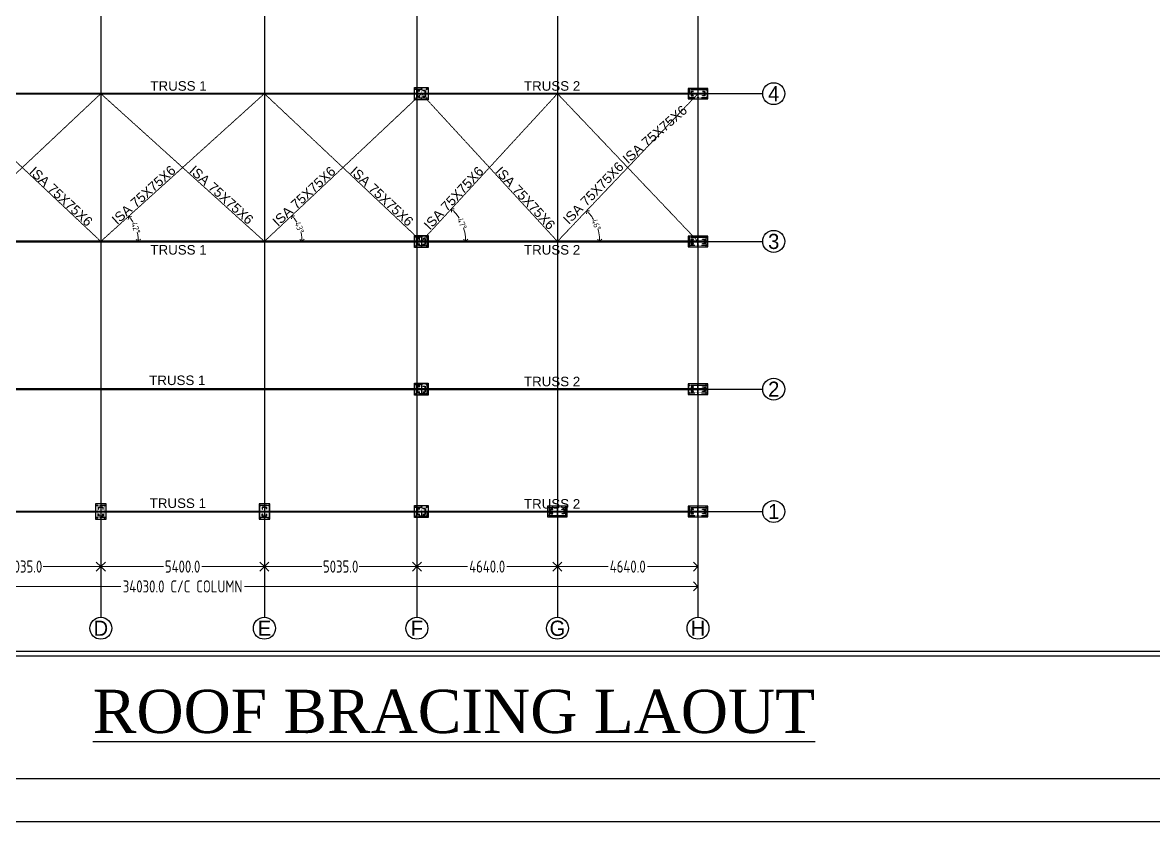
# Model space of a CAD drawing. Header units: millimetres. Extents: x 3470347 to 5996549, y -3470518 to 17149644.
# Drawn here: x 4901705 to 4939037, y 6768858 to 6795220 of the extents above; entities that cross this region are included whole.
import ezdxf
from ezdxf.enums import TextEntityAlignment as Align

# ---------------------------------------------------------------- set-up
doc = ezdxf.new("R2010")
doc.units = ezdxf.units.MM
doc.header["$MEASUREMENT"] = 0
doc.header["$PDMODE"] = 35
doc.header["$PDSIZE"] = -5
for name, pattern in [('CENTERX2', [4, 2.5, -0.5, 0.5, -0.5]), ('Continous', [0]), ('DASHED2', [0.375, 0.25, -0.125]), ('HIDDEN', [0.375, 0.25, -0.125])]:
    doc.linetypes.add(name, pattern=pattern)
doc.layers.get('0').update_dxf_attribs({"linetype": 'CONTINUOUS', "lineweight": 25})
doc.layers.get('DEFPOINTS').update_dxf_attribs({"linetype": 'CONTINUOUS', "lineweight": 25})
for name, color, linetype, lineweight in [('6 TEXT', 7, 'CONTINUOUS', 25), ('rDIMension', 1, 'CONTINUOUS', 18), ('rPCC DASH', 9, 'HIDDEN', 15), ('rRCC 2', 40, 'CONTINUOUS', 15), ('SHEET', 7, 'CONTINUOUS', 15)]:
    doc.layers.add(name, color=color, linetype=linetype, lineweight=lineweight)
doc.styles.add('Arial', font='arial.ttf', dxfattribs={"height": 0.2})
doc.styles.add('DIM', font='geniso.shx', dxfattribs={"width": 0.85})
doc.styles.add('PDF Arial', font='arial.ttf')
doc.styles.get("Standard").update_dxf_attribs({"font": ''})
doc.styles.get('Standard').set_extended_font_data('AR CENA')
doc.dimstyles.new('ST-100', dxfattribs={"dimscale": 100, "dimtxt": 7, "dimasz": 5, "dimexe": 0.18, "dimexo": 0.0625, "dimgap": 0.2, "dimtad": 0, "dimdec": 0, "dimzin": 0, "dimdsep": 46, "dimtxsty": 'DIM', "dimblk": 'OPEN90', "dimcen": 0.09, "dimclrd": 256, "dimclrt": 7, "dimadec": 0, "dimazin": 0, "dimtfac": 1, "dimtdec": 0, "dimtofl": 0, "dimtmove": 0, "dimatfit": 3, "dimldrblk": 'OPEN90', "dimfxl": 1, "dimtolj": 1, "dimtzin": 0, "dimlwd": -1, "dimarcsym": 0})

# ---------------------------------------------------------------- blocks, each defined once
blk = doc.blocks.new('_Open90')
at = {"color": 0, "linetype": 'ByBlock', "lineweight": -2}
for p, q in [((0, 0), (-1, 0)), ((-0.5, 0.5), (0, 0)), ((0, 0), (-0.5, -0.5))]:
    blk.add_line(p, q, dxfattribs=at)
blk = doc.blocks.new('*D1707')
at = {"layer": 'DEFPOINTS', "color": 0}
for p in [(4899252, 6777268), (4904287, 6777268), (4904287, 6777268)]:
    blk.add_point(p, dxfattribs=at)
at = {"layer": 'rDIMension', "color": 0, "linetype": 'ByBlock', "lineweight": -2}
for p, q in [((4899252, 6777274), (4899252, 6777286)), ((4904287, 6777274), (4904287, 6777286))]:
    blk.add_line(p, q, dxfattribs=at)
at = {"layer": 'rDIMension', "linetype": 'ByBlock'}
for p, q in [((4899552, 6777268), (4901154, 6777268)), ((4903987, 6777268), (4902385, 6777268))]:
    blk.add_line(p, q, dxfattribs=at)
at = {"layer": 'rDIMension', "xscale": 300, "yscale": 300, "zscale": 300, "rotation": 180}
blk.add_blockref('_Open90', (4899252, 6777268), dxfattribs=at)
at = {"layer": 'rDIMension', "xscale": 300, "yscale": 300, "zscale": 300}
blk.add_blockref('_Open90', (4904287, 6777268), dxfattribs=at)
at = {"layer": 'rDIMension', "color": 7, "insert": (4901770, 6777268), "char_height": 400, "attachment_point": 5, "style": 'DIM'}
blk.add_mtext('\\A1;5035.0', dxfattribs=at)
blk = doc.blocks.new('*D1708')
at = {"layer": 'DEFPOINTS', "color": 0}
for p in [(4904287, 6777268), (4909687, 6777268), (4909687, 6777268)]:
    blk.add_point(p, dxfattribs=at)
at = {"layer": 'rDIMension', "color": 0, "linetype": 'ByBlock', "lineweight": -2}
for p, q in [((4904287, 6777274), (4904287, 6777286)), ((4909687, 6777274), (4909687, 6777286))]:
    blk.add_line(p, q, dxfattribs=at)
at = {"layer": 'rDIMension', "linetype": 'ByBlock'}
for p, q in [((4904587, 6777268), (4906355, 6777268)), ((4909387, 6777268), (4907619, 6777268))]:
    blk.add_line(p, q, dxfattribs=at)
at = {"layer": 'rDIMension', "xscale": 300, "yscale": 300, "zscale": 300, "rotation": 180}
blk.add_blockref('_Open90', (4904287, 6777268), dxfattribs=at)
at = {"layer": 'rDIMension', "xscale": 300, "yscale": 300, "zscale": 300}
blk.add_blockref('_Open90', (4909687, 6777268), dxfattribs=at)
at = {"layer": 'rDIMension', "color": 7, "insert": (4906987, 6777268), "char_height": 400, "attachment_point": 5, "style": 'DIM'}
blk.add_mtext('\\A1;5400.0', dxfattribs=at)
blk = doc.blocks.new('*D1709')
at = {"layer": 'DEFPOINTS', "color": 0}
for p in [(4909687, 6777268), (4914722, 6777268), (4914722, 6777268)]:
    blk.add_point(p, dxfattribs=at)
at = {"layer": 'rDIMension', "color": 0, "linetype": 'ByBlock', "lineweight": -2}
for p, q in [((4909687, 6777274), (4909687, 6777286)), ((4914722, 6777274), (4914722, 6777286))]:
    blk.add_line(p, q, dxfattribs=at)
at = {"layer": 'rDIMension', "linetype": 'ByBlock'}
for p, q in [((4909987, 6777268), (4911589, 6777268)), ((4914422, 6777268), (4912820, 6777268))]:
    blk.add_line(p, q, dxfattribs=at)
at = {"layer": 'rDIMension', "xscale": 300, "yscale": 300, "zscale": 300, "rotation": 180}
blk.add_blockref('_Open90', (4909687, 6777268), dxfattribs=at)
at = {"layer": 'rDIMension', "xscale": 300, "yscale": 300, "zscale": 300}
blk.add_blockref('_Open90', (4914722, 6777268), dxfattribs=at)
at = {"layer": 'rDIMension', "color": 7, "insert": (4912205, 6777268), "char_height": 400, "attachment_point": 5, "style": 'DIM'}
blk.add_mtext('\\A1;5035.0', dxfattribs=at)
blk = doc.blocks.new('*D1710')
at = {"layer": 'DEFPOINTS', "color": 0}
for p in [(4914722, 6777268), (4919362, 6777268), (4919362, 6777268)]:
    blk.add_point(p, dxfattribs=at)
at = {"layer": 'rDIMension', "color": 0, "linetype": 'ByBlock', "lineweight": -2}
for p, q in [((4914722, 6777274), (4914722, 6777286)), ((4919362, 6777274), (4919362, 6777286))]:
    blk.add_line(p, q, dxfattribs=at)
at = {"layer": 'rDIMension', "linetype": 'ByBlock'}
for p, q in [((4915022, 6777268), (4916393, 6777268)), ((4919062, 6777268), (4917691, 6777268))]:
    blk.add_line(p, q, dxfattribs=at)
at = {"layer": 'rDIMension', "xscale": 300, "yscale": 300, "zscale": 300, "rotation": 180}
blk.add_blockref('_Open90', (4914722, 6777268), dxfattribs=at)
at = {"layer": 'rDIMension', "xscale": 300, "yscale": 300, "zscale": 300}
blk.add_blockref('_Open90', (4919362, 6777268), dxfattribs=at)
at = {"layer": 'rDIMension', "color": 7, "insert": (4917042, 6777268), "char_height": 400, "attachment_point": 5, "style": 'DIM'}
blk.add_mtext('\\A1;4640.0', dxfattribs=at)
blk = doc.blocks.new('*D1711')
at = {"layer": 'DEFPOINTS', "color": 0}
for p in [(4919362, 6777268), (4924002, 6777418), (4924002, 6777268)]:
    blk.add_point(p, dxfattribs=at)
at = {"layer": 'rDIMension', "color": 0, "linetype": 'ByBlock', "lineweight": -2}
for p, q in [((4919362, 6777274), (4919362, 6777286)), ((4924002, 6777412), (4924002, 6777250))]:
    blk.add_line(p, q, dxfattribs=at)
at = {"layer": 'rDIMension', "linetype": 'ByBlock'}
for p, q in [((4919662, 6777268), (4921033, 6777268)), ((4923702, 6777268), (4922331, 6777268))]:
    blk.add_line(p, q, dxfattribs=at)
at = {"layer": 'rDIMension', "xscale": 300, "yscale": 300, "zscale": 300, "rotation": 180}
blk.add_blockref('_Open90', (4919362, 6777268), dxfattribs=at)
at = {"layer": 'rDIMension', "xscale": 300, "yscale": 300, "zscale": 300}
blk.add_blockref('_Open90', (4924002, 6777268), dxfattribs=at)
at = {"layer": 'rDIMension', "color": 7, "insert": (4921682, 6777268), "char_height": 400, "attachment_point": 5, "style": 'DIM'}
blk.add_mtext('\\A1;4640.0', dxfattribs=at)
blk = doc.blocks.new('*D1713')
at = {"layer": 'DEFPOINTS', "color": 0}
for p in [(4924002, 6777968), (4889972, 6777142), (4924002, 6776612)]:
    blk.add_point(p, dxfattribs=at)
at = {"layer": 'rDIMension', "color": 0, "linetype": 'ByBlock', "lineweight": -2}
for p, q in [((4924002, 6777962), (4924002, 6776594)), ((4889972, 6777136), (4889972, 6776594))]:
    blk.add_line(p, q, dxfattribs=at)
at = {"layer": 'rDIMension', "linetype": 'ByBlock'}
for p, q in [((4890272, 6776612), (4904944, 6776612)), ((4923702, 6776612), (4909030, 6776612))]:
    blk.add_line(p, q, dxfattribs=at)
at = {"layer": 'rDIMension', "xscale": 300, "yscale": 300, "zscale": 300, "rotation": 180}
blk.add_blockref('_Open90', (4889972, 6776612), dxfattribs=at)
at = {"layer": 'rDIMension', "xscale": 300, "yscale": 300, "zscale": 300}
blk.add_blockref('_Open90', (4924002, 6776612), dxfattribs=at)
at = {"layer": 'rDIMension', "color": 7, "insert": (4906987, 6776612), "char_height": 400, "attachment_point": 5, "style": 'DIM'}
blk.add_mtext('\\A1;34030.0 C/C COLUMN', dxfattribs=at)
blk = doc.blocks.new('*D1729')
at = {"layer": 'DEFPOINTS', "color": 0}
for p in [(4894612, 6792876), (4890981, 6788223), (4886225, 6787999), (4889972, 6787999), (4926140, 6787999)]:
    blk.add_point(p, dxfattribs=at)
at = {"layer": 'rPCC DASH', "color": 1, "linetype": 'Continous'}
for start, end in [(34.2821, 38.1068), (8.3197, 15.0114)]:
    blk.add_arc((4889972, 6787999), 1034, start, end, dxfattribs=at)
at = {"layer": 'rPCC DASH', "color": 1, "xscale": 150, "yscale": 150, "zscale": 150}
for p, rotation in [((4890685, 6788748), 132.2666786765232), ((4891006, 6787999), 274.15985213819)]:
    blk.add_blockref('_Open90', p, dxfattribs=dict(at, rotation=rotation))
at = {"layer": 'rPCC DASH', "color": 7, "insert": (4890922, 6788406), "char_height": 200, "attachment_point": 5, "rotation": 293.2133, "style": 'DIM'}
blk.add_mtext('\\A1;46%%d', dxfattribs=at)
blk = doc.blocks.new('*D1730')
at = {"layer": 'DEFPOINTS', "color": 0}
for p in [(4899102, 6792876), (4895980, 6788173), (4886225, 6787999), (4894612, 6787999), (4926140, 6787999)]:
    blk.add_point(p, dxfattribs=at)
at = {"layer": 'rPCC DASH', "color": 1, "linetype": 'Continous'}
for start, end in [(31.9606, 41.1293), (6.2365, 17.5416)]:
    blk.add_arc((4894612, 6787999), 1379, start, end, dxfattribs=at)
at = {"layer": 'rPCC DASH', "color": 1, "xscale": 150, "yscale": 150, "zscale": 150}
for p, rotation in [((4895546, 6789013), 134.2475851942641), ((4895991, 6787999), 273.1182590719388)]:
    blk.add_blockref('_Open90', p, dxfattribs=dict(at, rotation=rotation))
at = {"layer": 'rPCC DASH', "color": 7, "insert": (4895875, 6788553), "char_height": 200, "attachment_point": 5, "rotation": 293.6829, "style": 'DIM'}
blk.add_mtext('\\A1;47%%d', dxfattribs=at)
blk = doc.blocks.new('*D1731')
at = {"layer": 'DEFPOINTS', "color": 0}
for p in [(4904287, 6792876), (4900638, 6788444), (4886225, 6787999), (4899102, 6787999), (4926140, 6787999)]:
    blk.add_point(p, dxfattribs=at)
at = {"layer": 'rPCC DASH', "color": 1, "linetype": 'Continous'}
for start, end in [(28.7532, 37.8709), (5.3759, 16.3315)]:
    blk.add_arc((4899102, 6787999), 1599, start, end, dxfattribs=at)
at = {"layer": 'rPCC DASH', "color": 1, "xscale": 150, "yscale": 150, "zscale": 150}
for p, rotation in [((4900267, 6789095), 130.5587836761607), ((4900701, 6787999), 272.6879275646381)]:
    blk.add_blockref('_Open90', p, dxfattribs=dict(at, rotation=rotation))
at = {"layer": 'rPCC DASH', "color": 7, "insert": (4900589, 6788588), "char_height": 200, "attachment_point": 5, "rotation": 291.6234, "style": 'DIM'}
blk.add_mtext('\\A1;43%%d', dxfattribs=at)
blk = doc.blocks.new('*D1732')
at = {"layer": 'DEFPOINTS', "color": 0}
for p in [(4909687, 6792876), (4905486, 6788309), (4886225, 6787999), (4904287, 6787999), (4926140, 6787999)]:
    blk.add_point(p, dxfattribs=at)
at = {"layer": 'rPCC DASH', "color": 1, "linetype": 'Continous'}
for start, end in [(30.2684, 35.1414), (6.9453, 14.2018)]:
    blk.add_arc((4904287, 6787999), 1238, start, end, dxfattribs=at)
at = {"layer": 'rPCC DASH', "color": 1, "xscale": 150, "yscale": 150, "zscale": 150}
for p, rotation in [((4905206, 6788829), 128.6140761500303), ((4905525, 6787999), 273.4726355206594)]:
    blk.add_blockref('_Open90', p, dxfattribs=dict(at, rotation=rotation))
at = {"layer": 'rPCC DASH', "color": 7, "insert": (4905443, 6788444), "char_height": 200, "attachment_point": 5, "rotation": 291.0434, "style": 'DIM'}
blk.add_mtext('\\A1;42%%d', dxfattribs=at)
blk = doc.blocks.new('*D1733')
at = {"layer": 'DEFPOINTS', "color": 0}
for p in [(4914872, 6792876), (4910866, 6788395), (4886225, 6787999), (4909687, 6787999), (4926140, 6787999)]:
    blk.add_point(p, dxfattribs=at)
at = {"layer": 'rPCC DASH', "color": 1, "linetype": 'Continous'}
for start, end in [(30.8049, 36.334), (6.9127, 14.8139)]:
    blk.add_arc((4909687, 6787999), 1244, start, end, dxfattribs=at)
at = {"layer": 'rPCC DASH', "color": 1, "xscale": 150, "yscale": 150, "zscale": 150}
for p, rotation in [((4910593, 6788851), 129.7903490485474), ((4910931, 6787999), 273.4563621922566)]:
    blk.add_blockref('_Open90', p, dxfattribs=dict(at, rotation=rotation))
at = {"layer": 'rPCC DASH', "color": 7, "insert": (4910844, 6788457), "char_height": 200, "attachment_point": 5, "rotation": 291.6234, "style": 'DIM'}
blk.add_mtext('\\A1;43%%d', dxfattribs=at)
blk = doc.blocks.new('*D1734')
at = {"layer": 'DEFPOINTS', "color": 0}
for p in [(4919362, 6792876), (4916225, 6788554), (4886225, 6787999), (4914872, 6787999), (4926140, 6787999)]:
    blk.add_point(p, dxfattribs=at)
at = {"layer": 'rPCC DASH', "color": 1, "linetype": 'Continous'}
for start, end in [(31.4868, 41.4844), (5.8815, 17.8922)]:
    blk.add_arc((4914872, 6787999), 1462, start, end, dxfattribs=at)
at = {"layer": 'rPCC DASH', "color": 1, "xscale": 150, "yscale": 150, "zscale": 150}
for p, rotation in [((4915862, 6789074), 134.4251076049694), ((4916334, 6787999), 272.9407366612335)]:
    blk.add_blockref('_Open90', p, dxfattribs=dict(at, rotation=rotation))
at = {"layer": 'rPCC DASH', "color": 7, "insert": (4916211, 6788586), "char_height": 200, "attachment_point": 5, "rotation": 293.6829, "style": 'DIM'}
blk.add_mtext('\\A1;47%%d', dxfattribs=at)
blk = doc.blocks.new('*D1735')
at = {"layer": 'DEFPOINTS', "color": 0}
for p in [(4924002, 6792876), (4920736, 6788244), (4886225, 6787999), (4919362, 6787999), (4926140, 6787999)]:
    blk.add_point(p, dxfattribs=at)
at = {"layer": 'rPCC DASH', "color": 1, "linetype": 'Continous'}
for start, end in [(31.3908, 40.265), (6.1615, 17.146)]:
    blk.add_arc((4919362, 6787999), 1396, start, end, dxfattribs=at)
at = {"layer": 'rPCC DASH', "color": 1, "xscale": 150, "yscale": 150, "zscale": 150}
for p, rotation in [((4920324, 6789010), 133.3457834060281), ((4920758, 6787999), 273.0807474086852)]:
    blk.add_blockref('_Open90', p, dxfattribs=dict(at, rotation=rotation))
at = {"layer": 'rPCC DASH', "color": 7, "insert": (4920645, 6788549), "char_height": 200, "attachment_point": 5, "rotation": 293.2133, "style": 'DIM'}
blk.add_mtext('\\A1;46%%d', dxfattribs=at)

msp = doc.modelspace()

# ---------------------------------------------------------------- hatches: boundary and pattern name
at = {"layer": '6 TEXT', "linetype": 'ByBlock'}
h = msp.add_hatch(color=8, dxfattribs=at)
h.dxf.hatch_style = 1
h.paths.add_polyline_path([(4914753.12, 6792969.97), (4914819.12, 6792969.97, 0.41421356), (4914822.12, 6792972.97), (4914822.12, 6792975.97), (4914747.12, 6792975.97), (4914747.12, 6792775.97), (4914822.12, 6792775.97), (4914822.12, 6792778.97, 0.41421356), (4914819.12, 6792781.97), (4914753.12, 6792781.97)])
h = msp.add_hatch(color=8, dxfattribs=at)
h.dxf.hatch_style = 1
h.paths.add_polyline_path([(4914991.12, 6792969.97), (4914925.12, 6792969.97, -0.41421356), (4914922.12, 6792972.97), (4914922.12, 6792975.97), (4914997.12, 6792975.97), (4914997.12, 6792775.97), (4914922.12, 6792775.97), (4914922.12, 6792778.97, -0.41421356), (4914925.12, 6792781.97), (4914991.12, 6792781.97)])
h = msp.add_hatch(color=150, dxfattribs=at)
h.dxf.hatch_style = 1
h.paths.add_polyline_path([(4923852.12, 6792950.97), (4923852.12, 6792945.97, -0.41421356), (4923848.12, 6792941.97), (4923782.52, 6792941.97), (4923782.52, 6792809.97), (4923848.12, 6792809.97, -0.41421356), (4923852.12, 6792805.97), (4923852.12, 6792800.97), (4923777.12, 6792800.97), (4923777.12, 6792950.97)])
h = msp.add_hatch(color=150, dxfattribs=at)
h.dxf.hatch_style = 1
h.paths.add_polyline_path([(4924227.12, 6792950.97), (4924227.12, 6792800.97), (4924152.12, 6792800.97), (4924152.12, 6792805.97, -0.41421356), (4924156.12, 6792809.97), (4924221.72, 6792809.97), (4924221.72, 6792941.97), (4924156.12, 6792941.97, -0.41421356), (4924152.12, 6792945.97), (4924152.12, 6792950.97)])
h = msp.add_hatch(color=8, dxfattribs=at)
h.dxf.hatch_style = 1
h.paths.add_polyline_path([(4914753.12, 6788092.97), (4914819.12, 6788092.97, 0.41421356), (4914822.12, 6788095.97), (4914822.12, 6788098.97), (4914747.12, 6788098.97), (4914747.12, 6787898.97), (4914822.12, 6787898.97), (4914822.12, 6787901.97, 0.41421356), (4914819.12, 6787904.97), (4914753.12, 6787904.97)])
h = msp.add_hatch(color=8, dxfattribs=at)
h.dxf.hatch_style = 1
h.paths.add_polyline_path([(4914991.12, 6788092.97), (4914925.12, 6788092.97, -0.41421356), (4914922.12, 6788095.97), (4914922.12, 6788098.97), (4914997.12, 6788098.97), (4914997.12, 6787898.97), (4914922.12, 6787898.97), (4914922.12, 6787901.97, -0.41421356), (4914925.12, 6787904.97), (4914991.12, 6787904.97)])
h = msp.add_hatch(color=150, dxfattribs=at)
h.dxf.hatch_style = 1
h.paths.add_polyline_path([(4923852.12, 6788073.97), (4923852.12, 6788068.97, -0.41421356), (4923848.12, 6788064.97), (4923782.52, 6788064.97), (4923782.52, 6787932.97), (4923848.12, 6787932.97, -0.41421356), (4923852.12, 6787928.97), (4923852.12, 6787923.97), (4923777.12, 6787923.97), (4923777.12, 6788073.97)])
h = msp.add_hatch(color=150, dxfattribs=at)
h.dxf.hatch_style = 1
h.paths.add_polyline_path([(4924227.12, 6788073.97), (4924227.12, 6787923.97), (4924152.12, 6787923.97), (4924152.12, 6787928.97, -0.41421356), (4924156.12, 6787932.97), (4924221.72, 6787932.97), (4924221.72, 6788064.97), (4924156.12, 6788064.97, -0.41421356), (4924152.12, 6788068.97), (4924152.12, 6788073.97)])
h = msp.add_hatch(color=8, dxfattribs=at)
h.dxf.hatch_style = 1
h.paths.add_polyline_path([(4914753.12, 6783215.97), (4914819.12, 6783215.97, 0.41421356), (4914822.12, 6783218.97), (4914822.12, 6783221.97), (4914747.12, 6783221.97), (4914747.12, 6783021.97), (4914822.12, 6783021.97), (4914822.12, 6783024.97, 0.41421356), (4914819.12, 6783027.97), (4914753.12, 6783027.97)])
h = msp.add_hatch(color=8, dxfattribs=at)
h.dxf.hatch_style = 1
h.paths.add_polyline_path([(4914991.12, 6783215.97), (4914925.12, 6783215.97, -0.41421356), (4914922.12, 6783218.97), (4914922.12, 6783221.97), (4914997.12, 6783221.97), (4914997.12, 6783021.97), (4914922.12, 6783021.97), (4914922.12, 6783024.97, -0.41421356), (4914925.12, 6783027.97), (4914991.12, 6783027.97)])
h = msp.add_hatch(color=150, dxfattribs=at)
h.dxf.hatch_style = 1
h.paths.add_polyline_path([(4923852.12, 6783196.97), (4923852.12, 6783191.97, -0.41421356), (4923848.12, 6783187.97), (4923782.52, 6783187.97), (4923782.52, 6783055.97), (4923848.12, 6783055.97, -0.41421356), (4923852.12, 6783051.97), (4923852.12, 6783046.97), (4923777.12, 6783046.97), (4923777.12, 6783196.97)])
h = msp.add_hatch(color=150, dxfattribs=at)
h.dxf.hatch_style = 1
h.paths.add_polyline_path([(4924227.12, 6783196.97), (4924227.12, 6783046.97), (4924152.12, 6783046.97), (4924152.12, 6783051.97, -0.41421356), (4924156.12, 6783055.97), (4924221.72, 6783055.97), (4924221.72, 6783187.97), (4924156.12, 6783187.97, -0.41421356), (4924152.12, 6783191.97), (4924152.12, 6783196.97)])
h = msp.add_hatch(color=8, dxfattribs=at)
h.dxf.hatch_style = 1
h.paths.add_polyline_path([(4904212.12, 6779232.97), (4904362.12, 6779232.97), (4904362.12, 6779157.97), (4904356.12, 6779157.97, -0.41421356), (4904353.12, 6779160.97), (4904353.12, 6779224.57, 0.41421356), (4904350.12, 6779227.57), (4904224.12, 6779227.57, 0.41421356), (4904221.12, 6779224.57), (4904221.12, 6779160.97, -0.41421356), (4904218.12, 6779157.97), (4904212.12, 6779157.97)])
h = msp.add_hatch(color=8, dxfattribs=at)
h.dxf.hatch_style = 1
h.paths.add_polyline_path([(4909612.12, 6779157.97), (4909618.12, 6779157.97, 0.41421356), (4909621.12, 6779160.97), (4909621.12, 6779224.57, -0.41421356), (4909624.12, 6779227.57), (4909750.12, 6779227.57, -0.41421356), (4909753.12, 6779224.57), (4909753.12, 6779160.97, 0.41421356), (4909756.12, 6779157.97), (4909762.12, 6779157.97), (4909762.12, 6779232.97), (4909612.12, 6779232.97)])
h = msp.add_hatch(color=8, dxfattribs=at)
h.dxf.hatch_style = 1
h.paths.add_polyline_path([(4914753.12, 6779176.97), (4914819.12, 6779176.97, 0.41421356), (4914822.12, 6779179.97), (4914822.12, 6779182.97), (4914747.12, 6779182.97), (4914747.12, 6778982.97), (4914822.12, 6778982.97), (4914822.12, 6778985.97, 0.41421356), (4914819.12, 6778988.97), (4914753.12, 6778988.97)])
h = msp.add_hatch(color=8, dxfattribs=at)
h.dxf.hatch_style = 1
h.paths.add_polyline_path([(4914991.12, 6779176.97), (4914925.12, 6779176.97, -0.41421356), (4914922.12, 6779179.97), (4914922.12, 6779182.97), (4914997.12, 6779182.97), (4914997.12, 6778982.97), (4914922.12, 6778982.97), (4914922.12, 6778985.97, -0.41421356), (4914925.12, 6778988.97), (4914991.12, 6778988.97)])
h = msp.add_hatch(color=150, dxfattribs=at)
h.dxf.hatch_style = 1
h.paths.add_polyline_path([(4919212.12, 6779157.97), (4919212.12, 6779152.97, -0.41421356), (4919208.12, 6779148.97), (4919142.52, 6779148.97), (4919142.52, 6779016.97), (4919208.12, 6779016.97, -0.41421356), (4919212.12, 6779012.97), (4919212.12, 6779007.97), (4919137.12, 6779007.97), (4919137.12, 6779157.97)])
h = msp.add_hatch(color=150, dxfattribs=at)
h.dxf.hatch_style = 1
h.paths.add_polyline_path([(4919587.12, 6779157.97), (4919587.12, 6779007.97), (4919512.12, 6779007.97), (4919512.12, 6779012.97, -0.41421356), (4919516.12, 6779016.97), (4919581.72, 6779016.97), (4919581.72, 6779148.97), (4919516.12, 6779148.97, -0.41421356), (4919512.12, 6779152.97), (4919512.12, 6779157.97)])
h = msp.add_hatch(color=150, dxfattribs=at)
h.dxf.hatch_style = 1
h.paths.add_polyline_path([(4923852.12, 6779157.97), (4923852.12, 6779152.97, -0.41421356), (4923848.12, 6779148.97), (4923782.52, 6779148.97), (4923782.52, 6779016.97), (4923848.12, 6779016.97, -0.41421356), (4923852.12, 6779012.97), (4923852.12, 6779007.97), (4923777.12, 6779007.97), (4923777.12, 6779157.97)])
h = msp.add_hatch(color=150, dxfattribs=at)
h.dxf.hatch_style = 1
h.paths.add_polyline_path([(4924227.12, 6779157.97), (4924227.12, 6779007.97), (4924152.12, 6779007.97), (4924152.12, 6779012.97, -0.41421356), (4924156.12, 6779016.97), (4924221.72, 6779016.97), (4924221.72, 6779148.97), (4924156.12, 6779148.97, -0.41421356), (4924152.12, 6779152.97), (4924152.12, 6779157.97)])
h = msp.add_hatch(color=8, dxfattribs=at)
h.dxf.hatch_style = 1
h.paths.add_polyline_path([(4904212.12, 6779007.97), (4904218.12, 6779007.97, -0.41421356), (4904221.12, 6779004.97), (4904221.12, 6778941.37, 0.41421356), (4904224.12, 6778938.37), (4904350.12, 6778938.37, 0.41421356), (4904353.12, 6778941.37), (4904353.12, 6779004.97, -0.41421356), (4904356.12, 6779007.97), (4904362.12, 6779007.97), (4904362.12, 6778932.97), (4904212.12, 6778932.97)])
h = msp.add_hatch(color=8, dxfattribs=at)
h.dxf.hatch_style = 1
h.paths.add_polyline_path([(4909612.12, 6779007.97), (4909618.12, 6779007.97, -0.41421356), (4909621.12, 6779004.97), (4909621.12, 6778941.37, 0.41421356), (4909624.12, 6778938.37), (4909750.12, 6778938.37, 0.41421356), (4909753.12, 6778941.37), (4909753.12, 6779004.97, -0.41421356), (4909756.12, 6779007.97), (4909762.12, 6779007.97), (4909762.12, 6778932.97), (4909612.12, 6778932.97)])

# ---------------------------------------------------------------- linework, layer by layer
at = {"lineweight": 25}
for p, q in [((4883814.56, 6774476.57, 0), (4947539.01, 6774476.57, 0)), ((4883814.56, 6774319.46, 0), (4947539.01, 6774319.46, 0))]:
    msp.add_line(p, q, dxfattribs=at)
at = {"color": 192, "lineweight": 25, "elevation": 0}
msp.add_lwpolyline([(4882394.24, 6768858.03), (4956960.86, 6768858.03), (4956960.86, 6821581.96), (4882394.24, 6821581.96)], close=True, dxfattribs=at)
at = {"color": 6, "linetype": 'ByBlock'}
for points in [[(4924320.04, 6792853.57), (4889384.2, 6792853.57), (4889384.2, 6792893.57), (4924320.04, 6792893.57)], [(4924320.04, 6787976.57), (4889384.2, 6787976.57), (4889384.2, 6788016.57), (4924320.04, 6788016.57)], [(4924320.04, 6783099.57), (4889384.2, 6783099.57), (4889384.2, 6783139.57), (4924320.04, 6783139.57)], [(4924320.04, 6779060.57), (4889384.2, 6779060.57), (4889384.2, 6779100.57), (4924320.04, 6779100.57)]]:
    msp.add_lwpolyline(points, close=True, dxfattribs=at)
at = {"layer": '6 TEXT', "color": 8, "linetype": 'CENTERX2', "ltscale": 0.5}
for p, q in [((4904287.12, 6818987.69), (4904287.12, 6775594.42)), ((4909687.12, 6818987.69), (4909687.12, 6775594.42)), ((4914722.12, 6818987.69), (4914722.12, 6775594.42)), ((4919362.12, 6818987.69), (4919362.12, 6775594.42)), ((4924002.12, 6818987.69), (4924002.12, 6775594.42))]:
    msp.add_line(p, q, dxfattribs=at)
at = {"layer": '6 TEXT', "color": 8, "linetype": 'CENTERX2', "ltscale": 0.1}
for p, q in [((4914647.12, 6793025.97), (4915097.12, 6793025.97)), ((4914697.12, 6793075.97), (4914697.12, 6792675.97)), ((4914872.12, 6793075.97), (4914872.12, 6792675.97)), ((4915047.12, 6793075.97), (4915047.12, 6792675.97)), ((4924327.12, 6793000.97), (4923677.12, 6793000.97)), ((4923727.12, 6793050.97), (4923727.12, 6792700.97)), ((4924002.12, 6792700.97), (4924002.12, 6793050.97)), ((4924277.12, 6792700.97), (4924277.12, 6793050.97)), ((4914647.12, 6792875.97), (4915097.12, 6792875.97)), ((4915097.12, 6792725.97), (4914647.12, 6792725.97)), ((4923677.12, 6792750.97), (4924327.12, 6792750.97)), ((4914647.12, 6788148.97), (4915097.12, 6788148.97)), ((4914697.12, 6788198.97), (4914697.12, 6787798.97)), ((4914872.12, 6788198.97), (4914872.12, 6787798.97)), ((4915047.12, 6788198.97), (4915047.12, 6787798.97)), ((4924327.12, 6788123.97), (4923677.12, 6788123.97)), ((4923727.12, 6788173.97), (4923727.12, 6787823.97)), ((4924002.12, 6787823.97), (4924002.12, 6788173.97)), ((4924277.12, 6787823.97), (4924277.12, 6788173.97)), ((4914647.12, 6787998.97), (4915097.12, 6787998.97)), ((4915097.12, 6787848.97), (4914647.12, 6787848.97)), ((4923677.12, 6787873.97), (4924327.12, 6787873.97)), ((4914647.12, 6783271.97), (4915097.12, 6783271.97)), ((4914697.12, 6783321.97), (4914697.12, 6782921.97)), ((4914872.12, 6783321.97), (4914872.12, 6782921.97)), ((4915047.12, 6783321.97), (4915047.12, 6782921.97)), ((4924327.12, 6783246.97), (4923677.12, 6783246.97)), ((4923727.12, 6783296.97), (4923727.12, 6782946.97)), ((4924002.12, 6782946.97), (4924002.12, 6783296.97)), ((4924277.12, 6782946.97), (4924277.12, 6783296.97)), ((4914647.12, 6783121.97), (4915097.12, 6783121.97)), ((4915097.12, 6782971.97), (4914647.12, 6782971.97)), ((4923677.12, 6782996.97), (4924327.12, 6782996.97)), ((4904462.12, 6779282.97), (4904112.12, 6779282.97)), ((4904162.12, 6779332.97), (4904162.12, 6778832.97)), ((4904287.12, 6779332.97), (4904287.12, 6778832.97)), ((4904412.12, 6779332.97), (4904412.12, 6778832.97)), ((4909862.12, 6779282.97), (4909512.12, 6779282.97)), ((4909562.12, 6779332.97), (4909562.12, 6778832.97)), ((4909687.12, 6779332.97), (4909687.12, 6778832.97)), ((4909812.12, 6779332.97), (4909812.12, 6778832.97)), ((4914647.12, 6779232.97), (4915097.12, 6779232.97)), ((4914647.12, 6779082.97), (4915097.12, 6779082.97)), ((4914697.12, 6779282.97), (4914697.12, 6778882.97)), ((4914872.12, 6779282.97), (4914872.12, 6778882.97)), ((4915047.12, 6779282.97), (4915047.12, 6778882.97)), ((4919687.12, 6779207.97), (4919037.12, 6779207.97)), ((4919087.12, 6779257.97), (4919087.12, 6778907.97)), ((4919362.12, 6778907.97), (4919362.12, 6779257.97)), ((4919637.12, 6778907.97), (4919637.12, 6779257.97)), ((4924327.12, 6779207.97), (4923677.12, 6779207.97)), ((4923727.12, 6779257.97), (4923727.12, 6778907.97)), ((4924002.12, 6778907.97), (4924002.12, 6779257.97)), ((4924277.12, 6778907.97), (4924277.12, 6779257.97)), ((4904462.12, 6778882.97), (4904112.12, 6778882.97)), ((4909862.12, 6778882.97), (4909512.12, 6778882.97)), ((4915097.12, 6778932.97), (4914647.12, 6778932.97)), ((4919037.12, 6778957.97), (4919687.12, 6778957.97)), ((4923677.12, 6778957.97), (4924327.12, 6778957.97))]:
    msp.add_line(p, q, dxfattribs=at)
at = {"layer": '6 TEXT', "color": 150, "linetype": 'ByBlock'}
for points in [[(4915097.12, 6793075.97), (4915097.12, 6792675.97), (4914647.12, 6792675.97), (4914647.12, 6793075.97)], [(4924327.12, 6793050.97), (4923677.12, 6793050.97), (4923677.12, 6792700.97), (4924327.12, 6792700.97)], [(4915097.12, 6788198.97), (4915097.12, 6787798.97), (4914647.12, 6787798.97), (4914647.12, 6788198.97)], [(4924327.12, 6788173.97), (4923677.12, 6788173.97), (4923677.12, 6787823.97), (4924327.12, 6787823.97)], [(4915097.12, 6783321.97), (4915097.12, 6782921.97), (4914647.12, 6782921.97), (4914647.12, 6783321.97)], [(4924327.12, 6783296.97), (4923677.12, 6783296.97), (4923677.12, 6782946.97), (4924327.12, 6782946.97)], [(4904112.12, 6779332.97), (4904112.12, 6778832.97), (4904462.12, 6778832.97), (4904462.12, 6779332.97)], [(4909512.12, 6779332.97), (4909512.12, 6778832.97), (4909862.12, 6778832.97), (4909862.12, 6779332.97)], [(4915097.12, 6779282.97), (4915097.12, 6778882.97), (4914647.12, 6778882.97), (4914647.12, 6779282.97)], [(4919687.12, 6779257.97), (4919037.12, 6779257.97), (4919037.12, 6778907.97), (4919687.12, 6778907.97)], [(4924327.12, 6779257.97), (4923677.12, 6779257.97), (4923677.12, 6778907.97), (4924327.12, 6778907.97)]]:
    msp.add_lwpolyline(points, close=True, dxfattribs=at)
at = {"layer": '6 TEXT', "color": 6, "linetype": 'ByBlock'}
for points in [[(4914822.12, 6792972.97), (4914822.12, 6792975.97), (4914747.12, 6792975.97), (4914747.12, 6792775.97), (4914822.12, 6792775.97), (4914822.12, 6792778.97, 0.41421356), (4914819.12, 6792781.97), (4914753.12, 6792781.97), (4914753.12, 6792969.97), (4914819.12, 6792969.97, 0.41421356)], [(4914922.12, 6792972.97), (4914922.12, 6792975.97), (4914997.12, 6792975.97), (4914997.12, 6792775.97), (4914922.12, 6792775.97), (4914922.12, 6792778.97, -0.41421356), (4914925.12, 6792781.97), (4914991.12, 6792781.97), (4914991.12, 6792969.97), (4914925.12, 6792969.97, -0.41421356)], [(4914822.12, 6788095.97), (4914822.12, 6788098.97), (4914747.12, 6788098.97), (4914747.12, 6787898.97), (4914822.12, 6787898.97), (4914822.12, 6787901.97, 0.41421356), (4914819.12, 6787904.97), (4914753.12, 6787904.97), (4914753.12, 6788092.97), (4914819.12, 6788092.97, 0.41421356)], [(4914922.12, 6788095.97), (4914922.12, 6788098.97), (4914997.12, 6788098.97), (4914997.12, 6787898.97), (4914922.12, 6787898.97), (4914922.12, 6787901.97, -0.41421356), (4914925.12, 6787904.97), (4914991.12, 6787904.97), (4914991.12, 6788092.97), (4914925.12, 6788092.97, -0.41421356)], [(4914822.12, 6783218.97), (4914822.12, 6783221.97), (4914747.12, 6783221.97), (4914747.12, 6783021.97), (4914822.12, 6783021.97), (4914822.12, 6783024.97, 0.41421356), (4914819.12, 6783027.97), (4914753.12, 6783027.97), (4914753.12, 6783215.97), (4914819.12, 6783215.97, 0.41421356)], [(4914922.12, 6783218.97), (4914922.12, 6783221.97), (4914997.12, 6783221.97), (4914997.12, 6783021.97), (4914922.12, 6783021.97), (4914922.12, 6783024.97, -0.41421356), (4914925.12, 6783027.97), (4914991.12, 6783027.97), (4914991.12, 6783215.97), (4914925.12, 6783215.97, -0.41421356)], [(4904212.12, 6779157.97), (4904218.12, 6779157.97, 0.41421356), (4904221.12, 6779160.97), (4904221.12, 6779224.57, -0.41421356), (4904224.12, 6779227.57), (4904350.12, 6779227.57, -0.41421356), (4904353.12, 6779224.57), (4904353.12, 6779160.97, 0.41421356), (4904356.12, 6779157.97), (4904362.12, 6779157.97), (4904362.12, 6779232.97), (4904212.12, 6779232.97)], [(4909612.12, 6779157.97), (4909618.12, 6779157.97, 0.41421356), (4909621.12, 6779160.97), (4909621.12, 6779224.57, -0.41421356), (4909624.12, 6779227.57), (4909750.12, 6779227.57, -0.41421356), (4909753.12, 6779224.57), (4909753.12, 6779160.97, 0.41421356), (4909756.12, 6779157.97), (4909762.12, 6779157.97), (4909762.12, 6779232.97), (4909612.12, 6779232.97)], [(4914822.12, 6779179.97), (4914822.12, 6779182.97), (4914747.12, 6779182.97), (4914747.12, 6778982.97), (4914822.12, 6778982.97), (4914822.12, 6778985.97, 0.41421356), (4914819.12, 6778988.97), (4914753.12, 6778988.97), (4914753.12, 6779176.97), (4914819.12, 6779176.97, 0.41421356)], [(4914922.12, 6779179.97), (4914922.12, 6779182.97), (4914997.12, 6779182.97), (4914997.12, 6778982.97), (4914922.12, 6778982.97), (4914922.12, 6778985.97, -0.41421356), (4914925.12, 6778988.97), (4914991.12, 6778988.97), (4914991.12, 6779176.97), (4914925.12, 6779176.97, -0.41421356)], [(4904212.12, 6779007.97), (4904218.12, 6779007.97, -0.41421356), (4904221.12, 6779004.97), (4904221.12, 6778941.37, 0.41421356), (4904224.12, 6778938.37), (4904350.12, 6778938.37, 0.41421356), (4904353.12, 6778941.37), (4904353.12, 6779004.97, -0.41421356), (4904356.12, 6779007.97), (4904362.12, 6779007.97), (4904362.12, 6778932.97), (4904212.12, 6778932.97)], [(4909612.12, 6779007.97), (4909618.12, 6779007.97, -0.41421356), (4909621.12, 6779004.97), (4909621.12, 6778941.37, 0.41421356), (4909624.12, 6778938.37), (4909750.12, 6778938.37, 0.41421356), (4909753.12, 6778941.37), (4909753.12, 6779004.97, -0.41421356), (4909756.12, 6779007.97), (4909762.12, 6779007.97), (4909762.12, 6778932.97), (4909612.12, 6778932.97)]]:
    msp.add_lwpolyline(points, format="xyb", close=True, dxfattribs=at)
at = {"layer": '6 TEXT', "color": 4, "linetype": 'ByBlock'}
for points in [[(4923852.12, 6792800.97), (4923852.12, 6792805.97, 0.41421356), (4923848.12, 6792809.97), (4923782.52, 6792809.97), (4923782.52, 6792941.97), (4923848.12, 6792941.97, 0.41421356), (4923852.12, 6792945.97), (4923852.12, 6792950.97), (4923777.12, 6792950.97), (4923777.12, 6792800.97)], [(4924152.12, 6792800.97), (4924152.12, 6792805.97, -0.41421356), (4924156.12, 6792809.97), (4924221.72, 6792809.97), (4924221.72, 6792941.97), (4924156.12, 6792941.97, -0.41421356), (4924152.12, 6792945.97), (4924152.12, 6792950.97), (4924227.12, 6792950.97), (4924227.12, 6792800.97)], [(4923852.12, 6787923.97), (4923852.12, 6787928.97, 0.41421356), (4923848.12, 6787932.97), (4923782.52, 6787932.97), (4923782.52, 6788064.97), (4923848.12, 6788064.97, 0.41421356), (4923852.12, 6788068.97), (4923852.12, 6788073.97), (4923777.12, 6788073.97), (4923777.12, 6787923.97)], [(4924152.12, 6787923.97), (4924152.12, 6787928.97, -0.41421356), (4924156.12, 6787932.97), (4924221.72, 6787932.97), (4924221.72, 6788064.97), (4924156.12, 6788064.97, -0.41421356), (4924152.12, 6788068.97), (4924152.12, 6788073.97), (4924227.12, 6788073.97), (4924227.12, 6787923.97)], [(4923852.12, 6783046.97), (4923852.12, 6783051.97, 0.41421356), (4923848.12, 6783055.97), (4923782.52, 6783055.97), (4923782.52, 6783187.97), (4923848.12, 6783187.97, 0.41421356), (4923852.12, 6783191.97), (4923852.12, 6783196.97), (4923777.12, 6783196.97), (4923777.12, 6783046.97)], [(4924152.12, 6783046.97), (4924152.12, 6783051.97, -0.41421356), (4924156.12, 6783055.97), (4924221.72, 6783055.97), (4924221.72, 6783187.97), (4924156.12, 6783187.97, -0.41421356), (4924152.12, 6783191.97), (4924152.12, 6783196.97), (4924227.12, 6783196.97), (4924227.12, 6783046.97)], [(4919212.12, 6779007.97), (4919212.12, 6779012.97, 0.41421356), (4919208.12, 6779016.97), (4919142.52, 6779016.97), (4919142.52, 6779148.97), (4919208.12, 6779148.97, 0.41421356), (4919212.12, 6779152.97), (4919212.12, 6779157.97), (4919137.12, 6779157.97), (4919137.12, 6779007.97)], [(4919512.12, 6779007.97), (4919512.12, 6779012.97, -0.41421356), (4919516.12, 6779016.97), (4919581.72, 6779016.97), (4919581.72, 6779148.97), (4919516.12, 6779148.97, -0.41421356), (4919512.12, 6779152.97), (4919512.12, 6779157.97), (4919587.12, 6779157.97), (4919587.12, 6779007.97)], [(4923852.12, 6779007.97), (4923852.12, 6779012.97, 0.41421356), (4923848.12, 6779016.97), (4923782.52, 6779016.97), (4923782.52, 6779148.97), (4923848.12, 6779148.97, 0.41421356), (4923852.12, 6779152.97), (4923852.12, 6779157.97), (4923777.12, 6779157.97), (4923777.12, 6779007.97)], [(4924152.12, 6779007.97), (4924152.12, 6779012.97, -0.41421356), (4924156.12, 6779016.97), (4924221.72, 6779016.97), (4924221.72, 6779148.97), (4924156.12, 6779148.97, -0.41421356), (4924152.12, 6779152.97), (4924152.12, 6779157.97), (4924227.12, 6779157.97), (4924227.12, 6779007.97)]]:
    msp.add_lwpolyline(points, format="xyb", close=True, dxfattribs=at)
at = {"layer": '6 TEXT', "color": 8, "linetype": 'CENTERX2', "ltscale": 0.5}
for points in [[(4886224.61, 6792875.97), (4926139.99, 6792875.97)], [(4886224.61, 6787998.97), (4926139.99, 6787998.97)], [(4886224.61, 6783121.97), (4926139.99, 6783121.97)], [(4886224.61, 6779082.97), (4926139.99, 6779082.97)]]:
    msp.add_lwpolyline(points, dxfattribs=at)
at = {"layer": '6 TEXT', "color": 2, "linetype": 'ByBlock'}
for centre in [(4914697.12, 6793025.97), (4914871.6, 6793025.98), (4915047.12, 6793025.97), (4914697.12, 6792725.97), (4914872.12, 6792725.98), (4915047.12, 6792725.97), (4914697.12, 6788148.97), (4914871.6, 6788148.98), (4915047.12, 6788148.97), (4914697.12, 6787848.97), (4914872.12, 6787848.98), (4915047.12, 6787848.97), (4914697.12, 6783271.97), (4914871.6, 6783271.98), (4915047.12, 6783271.97), (4914697.12, 6782971.97), (4914872.12, 6782971.98), (4915047.12, 6782971.97), (4904162.12, 6779282.97), (4904162.12, 6779082.97), (4904287.12, 6779282.97), (4904412.12, 6779282.97), (4904412.12, 6779082.97), (4909562.12, 6779282.97), (4909562.12, 6779082.97), (4909687.12, 6779282.97), (4909812.12, 6779282.97), (4909812.12, 6779082.97), (4914697.12, 6779232.97), (4914871.6, 6779232.98), (4915047.12, 6779232.97), (4904162.12, 6778882.97), (4904287.12, 6778882.97), (4904412.12, 6778882.97), (4909562.12, 6778882.97), (4909687.12, 6778882.97), (4909812.12, 6778882.97), (4914697.12, 6778932.97), (4914872.12, 6778932.98), (4915047.12, 6778932.97)]:
    msp.add_circle(centre, 15, dxfattribs=at)
at = {"layer": '6 TEXT', "color": 7, "linetype": 'ByBlock'}
for centre in [(4923727.12, 6793000.97), (4924002.12, 6793000.97), (4924277.12, 6793000.97), (4923727.12, 6792750.97), (4924002.12, 6792750.97), (4924277.12, 6792750.97), (4923727.12, 6788123.97), (4924002.12, 6788123.97), (4924277.12, 6788123.97), (4923727.12, 6787873.97), (4924002.12, 6787873.97), (4924277.12, 6787873.97), (4923727.12, 6783246.97), (4924002.12, 6783246.97), (4924277.12, 6783246.97), (4923727.12, 6782996.97), (4924002.12, 6782996.97), (4924277.12, 6782996.97), (4919087.12, 6779207.97), (4919362.12, 6779207.97), (4919637.12, 6779207.97), (4923727.12, 6779207.97), (4924002.12, 6779207.97), (4924277.12, 6779207.97), (4919087.12, 6778957.97), (4919362.12, 6778957.97), (4919637.12, 6778957.97), (4923727.12, 6778957.97), (4924002.12, 6778957.97), (4924277.12, 6778957.97)]:
    msp.add_circle(centre, 12, dxfattribs=at)
at = {"layer": '6 TEXT', "color": 8}
for centre in [(4926502.14, 6792875.97), (4926502.14, 6787998.97), (4926502.14, 6783121.97), (4926502.14, 6779082.97), (4904287.12, 6775232.27), (4909687.12, 6775232.27), (4914722.12, 6775232.27), (4919362.12, 6775232.27), (4924002.12, 6775232.27)]:
    msp.add_circle(centre, 362.15, dxfattribs=at)
at = {"layer": 'rPCC DASH', "linetype": 'DASHED2'}
for p, q in [((4899102.12, 6792875.97), (4904287.12, 6787998.97)), ((4904287.12, 6792875.97), (4899102.12, 6787998.97)), ((4909687.12, 6787998.97), (4904287.12, 6792875.97)), ((4909687.12, 6792875.97), (4904287.12, 6787998.97)), ((4909687.12, 6792875.97), (4914872.12, 6787998.97)), ((4914872.12, 6792875.97), (4909687.12, 6787998.97)), ((4914872.12, 6787998.97), (4919362.12, 6792875.97)), ((4919362.12, 6787998.97), (4914872.12, 6792875.97)), ((4919362.12, 6792875.97), (4924002.12, 6787998.97)), ((4924002.12, 6792875.97), (4919362.12, 6787998.97))]:
    msp.add_line(p, q, dxfattribs=at)
at = {"layer": 'SHEET', "color": 220, "lineweight": 25, "elevation": 0}
msp.add_lwpolyline([(4883814.56, 6770275.68), (4955540.55, 6770275.68), (4955540.55, 6820164.3), (4883814.56, 6820164.3)], close=True, dxfattribs=at)

# ---------------------------------------------------------------- texts
at = {"color": 7, "lineweight": 25, "insert": (4915676.78, 6772478.36, 0), "char_height": 1427.8785, "width": 58785.3006, "attachment_point": 5, "style": 'Arial'}
msp.add_mtext('{\\ftimes new roman|b0|i0|c0|p0;\\L ROOF BRACING LAOUT}', dxfattribs=at)
at = {"layer": '6 TEXT', "color": 8, "linetype": 'ByBlock'}
for s, p in [('4', (4926502.14, 6792875.97)), ('3', (4926502.14, 6787998.97)), ('2', (4926502.14, 6783121.97)), ('1', (4926502.14, 6779082.97)), ('D', (4904287.12, 6775232.27)), ('E', (4909687.12, 6775232.27)), ('F', (4914722.12, 6775232.27)), ('G', (4919362.12, 6775232.27)), ('H', (4924002.12, 6775232.27))]:
    msp.add_text(s, height=500, dxfattribs=at).set_placement(p, align=Align.MIDDLE_CENTER)
at = {"layer": 'rRCC 2', "style": 'PDF Arial'}
for s, p in [('TRUSS 1', (4906852.12, 6793129.63)), ('TRUSS 2', (4919185.37, 6793129.63)), ('TRUSS 1', (4906852.12, 6787722.36)), ('TRUSS 2', (4919185.37, 6787722.36)), ('TRUSS 1', (4906812.12, 6783415.63)), ('TRUSS 2', (4919185.37, 6783375.63)), ('TRUSS 1', (4906829.72, 6779359.03)), ('TRUSS 2', (4919185.37, 6779336.63))]:
    msp.add_text(s, height=315, dxfattribs=at).set_placement(p, align=Align.MIDDLE_CENTER)
for rotation, p in [(41.146938, (4922577.78, 6791530.55)), (317, (4902975.84, 6789483.79)), (42, (4905701.55, 6789534.86)), (318, (4908272.69, 6789534.86)), (43, (4910993.91, 6789488.27)), (317, (4913565.33, 6789488.27)), (47, (4915933.64, 6789430.47)), (313, (4918300.61, 6789430.47)), (46, (4920545.81, 6789597.34))]:
    msp.add_text('ISA 75X75X6', height=315, rotation=rotation, dxfattribs=at).set_placement(p, align=Align.MIDDLE_CENTER)

# ---------------------------------------------------------------- dimensions: what is measured, and where the dimension line sits
at = {"layer": 'rDIMension', "color": 7, "linetype": 'ByBlock'}
dim = msp.add_linear_dim(base=(4924002.12, 6776612.22), p1=(4889972.12, 6777142.34), p2=(4924002.12, 6777967.86), dimstyle='ST-100', override={"dimtxt": 4, "dimasz": 3, "dimdec": 1, "dimpost": ' C/C COLUMN', "dimblk": 'Open90'}, dxfattribs=at)
dim.commit()
dim.dimension.update_dxf_attribs({"geometry": '*D1713', "text_midpoint": (4906987.12, 6776612.22)})
at = {"layer": 'rDIMension', "color": 1, "linetype": 'ByBlock'}
for base, p1, p2, picture, middle in [((4904287.12, 6777267.86), (4899252.12, 6777267.86), (4904287.12, 6777267.86), '*D1707', (4901769.62, 6777267.86)), ((4909687.12, 6777267.86), (4904287.12, 6777267.86), (4909687.12, 6777267.86), '*D1708', (4906987.12, 6777267.86)), ((4914722.12, 6777267.86), (4909687.12, 6777267.86), (4914722.12, 6777267.86), '*D1709', (4912204.62, 6777267.86)), ((4919362.12, 6777267.86), (4914722.12, 6777267.86), (4919362.12, 6777267.86), '*D1710', (4917042.12, 6777267.86)), ((4924002.12, 6777267.86), (4919362.12, 6777267.86), (4924002.12, 6777417.86), '*D1711', (4921682.12, 6777267.86))]:
    dim = msp.add_linear_dim(base=base, p1=p1, p2=p2, dimstyle='ST-100', override={"dimtxt": 4, "dimasz": 3, "dimdec": 1, "dimtmove": 1}, dxfattribs=at)
    dim.commit()
    dim.dimension.update_dxf_attribs({"geometry": picture, "text_midpoint": middle})
at = {"layer": 'rPCC DASH', "linetype": 'Continous'}
for base, line1, picture, middle in [((4890981.5, 6788222.92), ((4894612.12, 6792875.97), (4889972.12, 6787998.97)), '*D1729', (4890922.34, 6788406.49)), ((4895979.84, 6788173.09), ((4894612.12, 6787998.97), (4899102.12, 6792875.97)), '*D1730', (4895874.76, 6788552.78)), ((4900638.28, 6788443.85), ((4904287.12, 6792875.97), (4899102.12, 6787998.97)), '*D1731', (4900588.86, 6788588.31)), ((4905485.96, 6788308.69), ((4909687.12, 6792875.97), (4904287.12, 6787998.97)), '*D1732', (4905442.75, 6788443.58)), ((4910866.33, 6788395.27), ((4914872.12, 6792875.97), (4909687.12, 6787998.97)), '*D1733', (4910843.6, 6788457.4)), ((4916224.52, 6788554.12), ((4914872.12, 6787998.97), (4919362.12, 6792875.97)), '*D1734', (4916210.91, 6788586.18)), ((4920735.97, 6788243.99), ((4924002.12, 6792875.97), (4919362.12, 6787998.97)), '*D1735', (4920644.67, 6788549.02))]:
    dim = msp.add_angular_dim_2l(base=base, line1=line1, line2=((4886224.61, 6787998.97), (4926139.99, 6787998.97)), dimstyle='ST-100', override={"dimtxt": 2, "dimasz": 1.5, "dimexe": 0, "dimexo": 0, "dimclrd": 1, "dimclre": 1, "dimfxl": 250, "dimfxlon": 1, "dimarcsym": 1}, dxfattribs=at)
    dim.commit()
    dim.dimension.update_dxf_attribs({"geometry": picture, "text_midpoint": middle})

doc.saveas('drawing.dxf')
